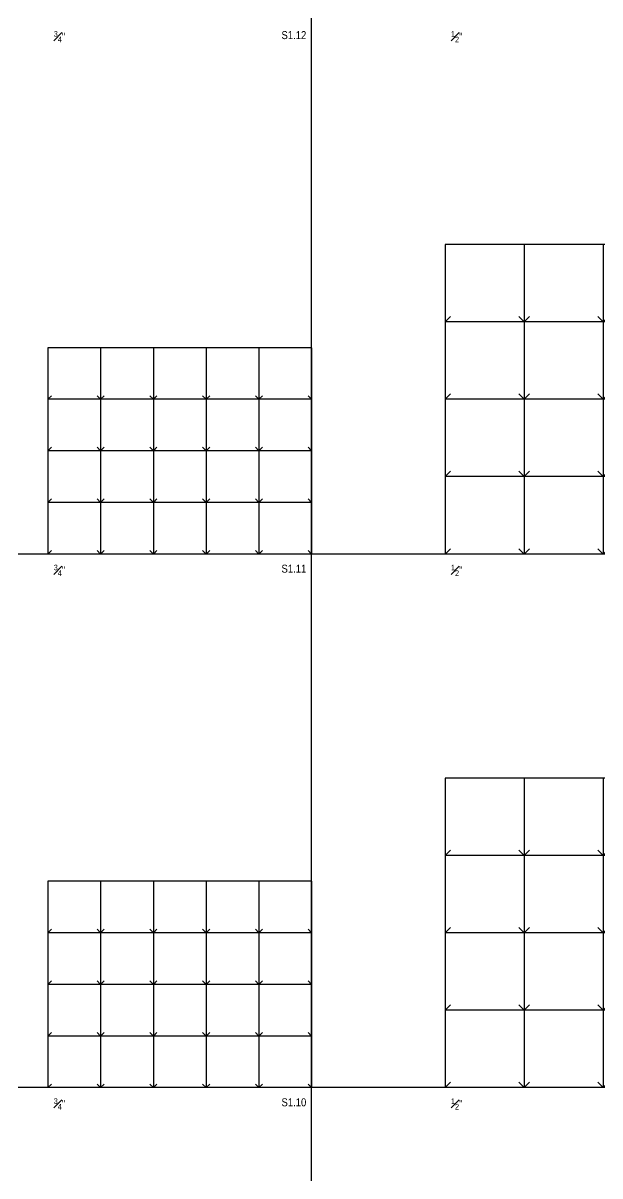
# Model space of a CAD drawing. Header units: inches. Extents: x -16404 to 14624, y -1591 to 16152.
# Drawn here: x 8590 to 9888, y 1001 to 3594 of the extents above; entities that cross this region are included whole.
import ezdxf
from ezdxf import colors
from ezdxf.entities.mleader import LeaderData, LeaderLine
from ezdxf.math import Vec2, Vec3

# ---------------------------------------------------------------- set-up
doc = ezdxf.new("R2010")
doc.units = ezdxf.units.IN
doc.header["$LTSCALE"] = 24
doc.header["$MEASUREMENT"] = 0
doc.linetypes.add('DASHED2', pattern=[0.375, 0.25, -0.125])
doc.layers.get('0').update_dxf_attribs({"linetype": 'CONTINUOUS'})
doc.layers.add('DESIGNER COMMENTS', color=221, linetype='CONTINUOUS', plot=False)
doc.layers.add('S-ANNO-GRID-NONPLOT', color=251, linetype='CONTINUOUS', plot=False)
doc.styles.add('Arial', font='arial.ttf', dxfattribs={"width": 0.85})

# ---------------------------------------------------------------- blocks, each defined once
blk = doc.blocks.new('Se_30x42_DETAILS_GRID')
for p, q in [((7.41, 29), (0, 29)), ((0, 29), (0, 21.75)), ((14.83, 29), (7.41, 29)), ((7.41, 29), (7.41, 21.75)), ((22.24, 29), (14.83, 29)), ((14.83, 29), (14.83, 21.75)), ((29.66, 29), (22.24, 29)), ((22.24, 29), (22.24, 21.75)), ((37.07, 29), (29.66, 29)), ((29.66, 29), (29.66, 21.75)), ((37.07, 29), (37.07, 21.75)), ((0, 21.75), (0.5, 22.25)), ((7.41, 21.75), (0, 21.75)), ((0, 21.75), (0, 14.5)), ((7.41, 21.75), (7.91, 22.25)), ((14.83, 21.75), (7.41, 21.75)), ((7.41, 21.75), (7.41, 14.5)), ((14.83, 21.75), (15.33, 22.25)), ((22.24, 21.75), (14.83, 21.75)), ((14.83, 21.75), (14.83, 14.5)), ((22.24, 21.75), (22.74, 22.25)), ((29.66, 21.75), (22.24, 21.75)), ((22.24, 21.75), (22.24, 14.5)), ((29.66, 21.75), (30.16, 22.25)), ((37.07, 21.75), (29.66, 21.75)), ((29.66, 21.75), (29.66, 14.5)), ((37.07, 21.75), (37.07, 14.5)), ((0, 14.5), (0.5, 15)), ((7.41, 14.5), (0, 14.5)), ((0, 14.5), (0, 7.25)), ((7.41, 14.5), (7.91, 15)), ((14.83, 14.5), (7.41, 14.5)), ((7.41, 14.5), (7.41, 7.25)), ((14.83, 14.5), (15.33, 15)), ((22.24, 14.5), (14.83, 14.5)), ((14.83, 14.5), (14.83, 7.25)), ((22.24, 14.5), (22.74, 15)), ((29.66, 14.5), (22.24, 14.5)), ((22.24, 14.5), (22.24, 7.25)), ((29.66, 14.5), (30.16, 15)), ((37.07, 14.5), (29.66, 14.5)), ((29.66, 14.5), (29.66, 7.25)), ((37.07, 14.5), (37.07, 7.25)), ((0, 7.25), (0.5, 7.75)), ((7.41, 7.25), (7.91, 7.75)), ((14.83, 7.25), (15.33, 7.75)), ((22.24, 7.25), (22.74, 7.75)), ((29.66, 7.25), (30.16, 7.75)), ((7.41, 7.25), (0, 7.25)), ((0, 7.25), (0, 0)), ((14.83, 7.25), (7.41, 7.25)), ((7.41, 7.25), (7.41, 0)), ((22.24, 7.25), (14.83, 7.25)), ((14.83, 7.25), (14.83, 0)), ((29.66, 7.25), (22.24, 7.25)), ((22.24, 7.25), (22.24, 0)), ((37.07, 7.25), (29.66, 7.25)), ((29.66, 7.25), (29.66, 0)), ((37.07, 7.25), (37.07, 0)), ((0, 0), (0.5, 0.5)), ((7.41, 0), (0, 0)), ((7.41, 0), (7.91, 0.5)), ((14.83, 0), (7.41, 0)), ((14.83, 0), (15.33, 0.5)), ((22.24, 0), (14.83, 0)), ((22.24, 0), (22.74, 0.5)), ((29.66, 0), (22.24, 0)), ((29.66, 0), (30.16, 0.5)), ((37.07, 0), (29.66, 0))]:
    blk.add_line(p, q)
at = {"linetype": 'DASHED2', "ltscale": 0.5}
for p, q in [((7.41, 21.75), (6.91, 22.25)), ((14.83, 21.75), (14.33, 22.25)), ((22.24, 21.75), (21.74, 22.25)), ((29.66, 21.75), (29.16, 22.25)), ((37.07, 21.75), (36.57, 22.25)), ((7.41, 14.5), (6.91, 15)), ((14.83, 14.5), (14.33, 15)), ((22.24, 14.5), (21.74, 15)), ((29.66, 14.5), (29.16, 15)), ((37.07, 14.5), (36.57, 15)), ((7.41, 7.25), (6.91, 7.75)), ((14.83, 7.25), (14.33, 7.75)), ((22.24, 7.25), (21.74, 7.75)), ((29.66, 7.25), (29.16, 7.75)), ((37.07, 7.25), (36.57, 7.75)), ((7.41, 0), (6.91, 0.5)), ((14.83, 0), (14.33, 0.5)), ((22.24, 0), (21.74, 0.5)), ((29.66, 0), (29.16, 0.5)), ((37.07, 0), (36.57, 0.5))]:
    blk.add_line(p, q, dxfattribs=at)
blk = doc.blocks.new('_Open90')
at = {"color": 0, "linetype": 'ByBlock', "lineweight": -2}
for p, q in [((0, 0), (-1, 0)), ((-0.5, 0.5), (0, 0)), ((0, 0), (-0.5, -0.5))]:
    blk.add_line(p, q, dxfattribs=at)

msp = doc.modelspace()

# ---------------------------------------------------------------- linework, layer by layer
at = {"layer": 'S-ANNO-GRID-NONPLOT'}
for p, q in [((9239.38816, 0), (9239.38816, 7896)), ((9785.30455, 2400), (6519.53048, 2400)), ((9785.30455, 1200), (6519.53048, 1200))]:
    msp.add_line(p, q, dxfattribs=at)

# ---------------------------------------------------------------- block references
for p, xscale, yscale, zscale in [((9539.38816, 2400), 24, 24, 24), ((8646.27297, 2400), 16, 16, 16), ((9539.38816, 1200), 24, 24, 24), ((8646.27297, 1200), 16, 16, 16)]:
    msp.add_blockref('Se_30x42_DETAILS_GRID', p, dxfattribs=dict(at, xscale=xscale, yscale=yscale, zscale=zscale))

# ---------------------------------------------------------------- texts
at = {"layer": 'S-ANNO-GRID-NONPLOT', "color": 191, "char_height": 18, "width": 59.0975878, "style": 'Arial'}
for s, insert, attachment_point in [('\\A1;{\\H0.7x;\\S3#4;}"', (8659.27297, 3576), 1), ('S1.12', (9227.38816, 3576), 3), ('\\A1;{\\H0.7x;\\S1#2;}"', (9552.88816, 3576), 1), ('\\A1;{\\H0.7x;\\S3#4;}"', (8659.27297, 2376), 1), ('S1.11', (9227.38816, 2376), 3), ('\\A1;{\\H0.7x;\\S1#2;}"', (9552.88816, 2376), 1), ('\\A1;{\\H0.7x;\\S3#4;}"', (8659.27297, 1176), 1), ('S1.10', (9227.38816, 1176), 3), ('\\A1;{\\H0.7x;\\S1#2;}"', (9552.88816, 1176), 1)]:
    msp.add_mtext(s, dxfattribs=dict(at, insert=insert, attachment_point=attachment_point))

# ---------------------------------------------------------------- leaders
at = {"layer": 'DESIGNER COMMENTS'}
ml = msp.add_multileader_mtext('Standard', dxfattribs=at)
ml.set_content('\\A1;{\\L\\C256;IMPORTANT DESIGNER NOTE:\\l IF YOUR LEDGER DOES NOT ALLOW FOR THE FULL DEPTH OF NAILS SPECIFIED IN THIS CHART.  USE THE CHART TO THE RIGHT AND APPLY ALLOWABLE LOAD REDUCTION FACTOR (REF. PG. 22 OF SIMPSON CATALOG C-C-2019)}', color=4, style='Arial')
ml.set_leader_properties(color=256)
ml.set_arrow_properties(name='OPEN90')
ml.build(insert=Vec2(0, 0))
ml.multileader.update_dxf_attribs({"dogleg_length": 0.36, "arrow_head_size": 5.25, "scale": 48})
ctx = ml.context
ctx.base_point, ctx.scale, ctx.char_height, ctx.arrow_head_size, ctx.landing_gap_size, ctx.plane_origin = Vec3(7749.57679, 7516.2281), 48, 6, 5.25, 4.32, Vec3(7940.50091, 7764.19966)
notes = []
notes.append((ctx, [(0, (0, 0, 0), (0, 0), (1, 0), 1, [])]))
ctx.mtext.insert, ctx.mtext.width, ctx.mtext.defined_height, ctx.mtext.flow_direction = Vec3(7753.89679, 7520.11009), 143.1324041, 28.50097, 5
ml = msp.add_multileader_mtext('Standard', dxfattribs=at)
ml.set_content('\\A1;{\\L\\C256;DESIGNER NOTE:\\l THIS DETAIL ALTERNATIVE INCLUDES EQUIVALENT HDU & HDUE HOLDOWNS FOR PROJECTS WHERE BOTH ARE USED}', color=4, style='Arial')
ml.set_leader_properties(color=256)
ml.set_arrow_properties(name='OPEN90')
ml.build(insert=Vec2(0, 0))
ml.multileader.update_dxf_attribs({"dogleg_length": 0.36, "arrow_head_size": 5.25, "scale": 48})
ctx = ml.context
ctx.base_point, ctx.scale, ctx.char_height, ctx.arrow_head_size, ctx.landing_gap_size, ctx.plane_origin = Vec3(1698.96906, 2871.96546), 48, 6, 5.25, 4.32, Vec3(1889.89318, 3119.10619)
notes.append((ctx, [(0, (0, 0, 0), (0, 0), (1, 0), 1, [])]))
ctx.mtext.insert, ctx.mtext.width, ctx.mtext.defined_height, ctx.mtext.flow_direction = Vec3(1703.28906, 2875.01662), 152.2860168, 28.50097, 5
ml = msp.add_multileader_mtext('Standard', dxfattribs=at)
ml.set_content('\\A1;{\\L\\C256;DESIGNER NOTE:\\l REPLACE "HOLDOWN ANCHORAGE AT FOUNDATION" DETAIL WITH DETAIL BELOW IF HDU HOLDOWNS ARE USED INSTEAD OF HDUE HOLDOWNS}', color=4, style='Arial')
ml.set_leader_properties(color=256)
ml.set_arrow_properties(name='OPEN90')
ml.build(insert=Vec2(0, 0))
ml.multileader.update_dxf_attribs({"dogleg_length": 0.36, "arrow_head_size": 5.25, "scale": 48})
ctx = ml.context
ctx.base_point, ctx.scale, ctx.char_height, ctx.arrow_head_size, ctx.landing_gap_size, ctx.plane_origin = Vec3(1698.96906, 2624.11849), 48, 6, 5.25, 4.32, Vec3(1889.89318, 2871.25922)
notes.append((ctx, [(0, (0, 0, 0), (0, 0), (1, 0), 1, [])]))
ctx.mtext.insert, ctx.mtext.width, ctx.mtext.defined_height, ctx.mtext.flow_direction = Vec3(1703.28906, 2627.16965), 152.2860168, 28.50097, 5
for ctx, leaders in notes:
    for number, flags, end, landing, length, lines in leaders:
        leader = LeaderData()
        leader.index, (leader.has_last_leader_line, leader.has_dogleg_vector, leader.attachment_direction) = number, flags
        leader.last_leader_point, leader.dogleg_vector, leader.dogleg_length = Vec3(end), Vec3(landing), length
        for number, points, colour, breaks in lines:
            line = LeaderLine()
            line.index, line.vertices, line.color, line.breaks = number, Vec3.list(points), colors.encode_raw_color(colour), breaks
            leader.lines.append(line)
        ctx.leaders.append(leader)

doc.saveas('drawing.dxf')
